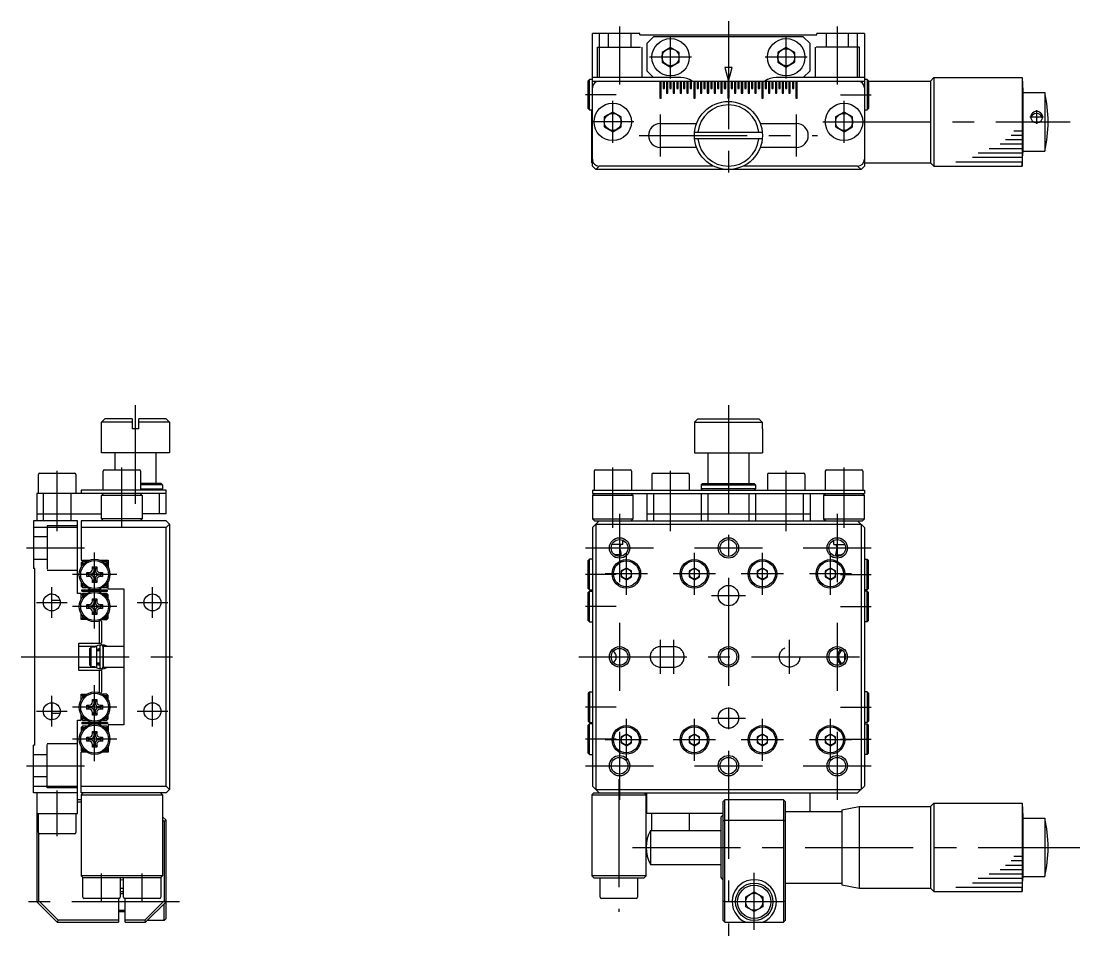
# Model space of a CAD drawing. Extents: x -2 to 345, y -8 to 197.
# Drawn here: x -1.8 to 153.8, y 62.8 to 197.2 of the extents above; entities that cross this region are included whole.
import ezdxf

# ---------------------------------------------------------------- set-up
doc = ezdxf.new("R2010")
doc.units = 0
doc.header["$LTSCALE"] = 0.5
doc.linetypes.add('CENTER', pattern=[50.8, 31.75, -6.35, 6.35, -6.35])
doc.linetypes.add('DASHED', pattern=[19.05, 12.7, -6.35])
for name, color, linetype in [('MSM_CENTER', 1, 'CENTER'), ('MSM_CONTINUOUS', 7, 'CONTINUOUS'), ('MSM_DASHED', 4, 'DASHED'), ('MSM_NARROW', 5, 'CONTINUOUS')]:
    doc.layers.add(name, color=color, linetype=linetype)

msp = doc.modelspace()

# ---------------------------------------------------------------- linework, layer by layer
at = {"layer": 'MSM_CENTER'}
for p, q in [((86.17, 196.42), (86.17, 187.92)), ((102.17, 197.22), (102.17, 173.42)), ((118.17, 196.42), (118.17, 187.92)), ((93.67, 188.82), (93.67, 195.02)), ((110.67, 188.82), (110.67, 195.02)), ((96.77, 191.92), (90.57, 191.92)), ((113.77, 191.92), (107.57, 191.92)), ((85.67, 186.42), (81.17, 186.42)), ((85.17, 179.32), (85.17, 185.52)), ((118.67, 186.42), (123.17, 186.42)), ((119.17, 179.32), (119.17, 185.52)), ((147.49, 182.13), (147.49, 184.13)), ((88.27, 182.42), (82.07, 182.42)), ((92.17, 177.32), (92.17, 183.52)), ((112.17, 177.32), (112.17, 183.52)), ((116.07, 182.42), (152.43, 182.42)), ((148.49, 183.13), (146.49, 183.13)), ((89.07, 180.42), (115.27, 180.42)), ((15, 126.29), (15, 140.79)), ((102.17, 140.79), (102.17, 62.79)), ((3.5, 122.26), (3.5, 131.14)), ((13, 122.76), (13, 131.64)), ((85.17, 122.76), (85.17, 131.64)), ((93.67, 122.26), (93.67, 131.14)), ((110.67, 122.26), (110.67, 131.14)), ((119.17, 122.76), (119.17, 131.64)), ((86.17, 124.79), (86.17, 114.79)), ((118.17, 124.79), (118.17, 114.79)), ((-1, 119.79), (7.5, 119.79)), ((9, 107.94), (9, 119.14)), ((81.17, 119.79), (91.17, 119.79)), ((87.17, 112.89), (87.17, 119.09)), ((97.17, 119.79), (107.17, 119.79)), ((97.17, 112.89), (97.17, 119.09)), ((107.17, 112.89), (107.17, 119.09)), ((113.17, 119.79), (123.17, 119.79)), ((117.17, 112.89), (117.17, 119.09)), ((12.25, 115.89), (5.75, 115.89)), ((85.67, 115.89), (81.17, 115.89)), ((90.27, 115.99), (84.07, 115.99)), ((100.27, 115.99), (94.07, 115.99)), ((110.27, 115.99), (104.07, 115.99)), ((120.27, 115.99), (114.07, 115.99)), ((118.67, 115.89), (123.17, 115.89)), ((2.7, 109.54), (2.7, 114.04)), ((17.5, 109.54), (17.5, 114.04)), ((99.67, 112.79), (104.67, 112.79)), ((0.45, 111.79), (4.95, 111.79)), ((12.25, 111.19), (5.75, 111.19)), ((15.25, 111.79), (19.75, 111.79)), ((85.67, 111.19), (81.17, 111.19)), ((118.67, 111.19), (123.17, 111.19)), ((86.17, 108.79), (86.17, 98.79)), ((118.17, 108.79), (118.17, 98.79)), ((92.17, 101.29), (92.17, 106.29)), ((94.17, 101.29), (94.17, 106.29)), ((111.17, 101.29), (111.17, 106.29)), ((-1.8, 103.79), (22, 103.79)), ((80.17, 103.79), (124.17, 103.79)), ((9, 88.44), (9, 99.64)), ((2.7, 93.54), (2.7, 98.04)), ((17.5, 93.54), (17.5, 98.04)), ((0.45, 95.79), (4.95, 95.79)), ((12.25, 96.39), (5.75, 96.39)), ((15.25, 95.79), (19.75, 95.79)), ((85.67, 96.39), (81.17, 96.39)), ((118.67, 96.39), (123.17, 96.39)), ((87.17, 88.49), (87.17, 94.69)), ((97.17, 88.49), (97.17, 94.69)), ((99.67, 94.79), (104.67, 94.79)), ((107.17, 88.49), (107.17, 94.69)), ((117.17, 88.49), (117.17, 94.69)), ((86.17, 92.79), (86.17, 82.79)), ((118.17, 92.79), (118.17, 82.79)), ((12.25, 91.69), (5.75, 91.69)), ((85.67, 91.69), (81.17, 91.69)), ((90.27, 91.59), (84.07, 91.59)), ((100.27, 91.59), (94.07, 91.59)), ((110.27, 91.59), (104.07, 91.59)), ((120.27, 91.59), (114.07, 91.59)), ((118.67, 91.69), (123.17, 91.69)), ((-1, 87.79), (7.5, 87.79)), ((81.17, 87.79), (91.17, 87.79)), ((97.17, 87.79), (107.17, 87.79)), ((113.17, 87.79), (123.17, 87.79)), ((86.07, 85.79), (86.07, 66.29)), ((3.5, 77.44), (3.5, 84.14)), ((88.07, 75.79), (153.83, 75.79)), ((10, 67.94), (10, 71.94)), ((16, 67.94), (16, 71.94)), ((105.97, 63.69), (105.97, 72.04)), ((21.5, 67.79), (-1.5, 67.79)), ((110.22, 67.79), (101.72, 67.79))]:
    msp.add_line(p, q, dxfattribs=at)
at = {"layer": 'MSM_CONTINUOUS'}
for p, q in [((82.17, 175.92), (82.17, 195.42)), ((89.17, 195.42), (82.17, 195.42)), ((83.17, 195.42), (83.17, 188.92)), ((89.17, 195.22), (89.17, 195.42)), ((89.17, 195.22), (115.17, 195.22)), ((91.17, 194.92), (90.17, 193.92)), ((113.17, 194.92), (91.17, 194.92)), ((114.17, 193.92), (113.17, 194.92)), ((115.17, 195.22), (115.17, 195.42)), ((122.17, 195.42), (115.17, 195.42)), ((121.17, 188.92), (121.17, 195.42)), ((122.17, 195.42), (122.17, 175.92)), ((90.17, 193.92), (90.17, 189.92)), ((93.67, 193.37), (92.42, 192.64)), ((94.92, 192.64), (93.67, 193.37)), ((110.67, 193.37), (109.42, 192.64)), ((111.92, 192.64), (110.67, 193.37)), ((114.17, 189.92), (114.17, 193.92)), ((92.42, 192.64), (92.42, 191.2)), ((94.92, 191.2), (94.92, 192.64)), ((109.42, 192.64), (109.42, 191.2)), ((111.92, 191.2), (111.92, 192.64)), ((90.17, 189.92), (91.17, 188.92)), ((92.42, 191.2), (93.67, 190.48)), ((93.67, 190.48), (94.92, 191.2)), ((102.7, 190.42), (101.63, 190.42)), ((101.63, 190.42), (102.17, 188.42)), ((102.17, 188.42), (102.7, 190.42)), ((109.42, 191.2), (110.67, 190.48)), ((110.67, 190.48), (111.92, 191.2)), ((113.17, 188.92), (114.17, 189.92)), ((81.77, 188.67), (81.57, 188.47)), ((81.57, 184.37), (81.57, 188.47)), ((82.17, 188.67), (81.77, 188.67)), ((81.77, 184.17), (81.77, 188.67)), ((95.17, 188.92), (82.17, 188.92)), ((82.17, 188.42), (122.17, 188.42)), ((92.07, 188.42), (92.07, 185.92)), ((92.27, 185.92), (92.27, 188.42)), ((92.57, 188.42), (92.57, 187.32)), ((92.77, 187.32), (92.77, 188.42)), ((93.07, 188.42), (93.07, 186.62)), ((93.27, 186.62), (93.27, 188.42)), ((93.57, 188.42), (93.57, 187.32)), ((93.77, 187.32), (93.77, 188.42)), ((94.07, 188.42), (94.07, 186.62)), ((94.27, 186.62), (94.27, 188.42)), ((94.57, 188.42), (94.57, 187.32)), ((94.77, 187.32), (94.77, 188.42)), ((95.07, 188.42), (95.07, 186.62)), ((95.27, 186.62), (95.27, 188.42)), ((95.57, 188.42), (95.57, 187.32)), ((95.77, 187.32), (95.77, 188.42)), ((96.07, 188.42), (96.07, 186.62)), ((96.27, 186.62), (96.27, 188.42)), ((96.57, 188.42), (96.57, 187.32)), ((96.77, 187.32), (96.77, 188.42)), ((97.07, 188.42), (97.07, 185.92)), ((97.27, 185.92), (97.27, 188.42)), ((97.57, 188.42), (97.57, 187.32)), ((97.77, 187.32), (97.77, 188.42)), ((98.07, 188.42), (98.07, 186.62)), ((98.27, 186.62), (98.27, 188.42)), ((98.57, 188.42), (98.57, 187.32)), ((98.77, 187.32), (98.77, 188.42)), ((99.07, 188.42), (99.07, 186.62)), ((99.27, 186.62), (99.27, 188.42)), ((99.57, 188.42), (99.57, 187.32)), ((99.77, 187.32), (99.77, 188.42)), ((100.07, 188.42), (100.07, 186.62)), ((100.27, 186.62), (100.27, 188.42)), ((100.57, 188.42), (100.57, 187.32)), ((100.77, 187.32), (100.77, 188.42)), ((101.07, 188.42), (101.07, 186.62)), ((101.27, 186.62), (101.27, 188.42)), ((101.57, 188.42), (101.57, 187.32)), ((101.77, 187.32), (101.77, 188.42)), ((102.07, 188.42), (102.07, 185.92)), ((102.27, 185.92), (102.27, 188.42)), ((102.57, 188.42), (102.57, 187.32)), ((102.77, 187.32), (102.77, 188.42)), ((103.07, 188.42), (103.07, 186.62)), ((103.27, 186.62), (103.27, 188.42)), ((103.57, 188.42), (103.57, 187.32)), ((103.77, 187.32), (103.77, 188.42)), ((104.07, 188.42), (104.07, 186.62)), ((104.27, 186.62), (104.27, 188.42)), ((104.57, 188.42), (104.57, 187.32)), ((104.77, 187.32), (104.77, 188.42)), ((105.07, 188.42), (105.07, 186.62)), ((105.27, 186.62), (105.27, 188.42)), ((105.57, 188.42), (105.57, 187.32)), ((105.77, 187.32), (105.77, 188.42)), ((106.07, 188.42), (106.07, 186.62)), ((106.27, 186.62), (106.27, 188.42)), ((106.57, 188.42), (106.57, 187.32)), ((106.77, 187.32), (106.77, 188.42)), ((107.07, 188.42), (107.07, 185.92)), ((107.27, 185.92), (107.27, 188.42)), ((107.57, 188.42), (107.57, 187.32)), ((107.77, 187.32), (107.77, 188.42)), ((108.07, 188.42), (108.07, 186.62)), ((108.27, 186.62), (108.27, 188.42)), ((108.57, 188.42), (108.57, 187.32)), ((108.77, 187.32), (108.77, 188.42)), ((109.07, 188.42), (109.07, 186.62)), ((122.17, 188.92), (109.17, 188.92)), ((109.27, 186.62), (109.27, 188.42)), ((109.57, 188.42), (109.57, 187.32)), ((109.77, 187.32), (109.77, 188.42)), ((110.07, 188.42), (110.07, 186.62)), ((110.27, 186.62), (110.27, 188.42)), ((110.57, 188.42), (110.57, 187.32)), ((110.77, 187.32), (110.77, 188.42)), ((111.07, 188.42), (111.07, 186.62)), ((111.27, 186.62), (111.27, 188.42)), ((111.57, 188.42), (111.57, 187.32)), ((111.77, 187.32), (111.77, 188.42)), ((112.07, 188.42), (112.07, 185.92)), ((112.27, 185.92), (112.27, 188.42)), ((122.57, 188.67), (122.17, 188.67)), ((122.77, 188.47), (122.57, 188.67)), ((122.57, 188.67), (122.57, 184.17)), ((122.77, 188.47), (122.77, 184.37)), ((122.77, 188.42), (131.87, 188.42)), ((131.87, 188.42), (132.37, 188.92)), ((131.87, 188.42), (131.87, 176.42)), ((132.37, 188.92), (132.37, 175.92)), ((132.37, 188.92), (145.37, 188.92)), ((145.37, 188.92), (145.37, 175.92)), ((145.37, 188.92), (145.47, 186.92)), ((92.57, 187.32), (92.77, 187.32)), ((93.57, 187.32), (93.77, 187.32)), ((94.57, 187.32), (94.77, 187.32)), ((95.57, 187.32), (95.77, 187.32)), ((96.57, 187.32), (96.77, 187.32)), ((97.57, 187.32), (97.77, 187.32)), ((98.57, 187.32), (98.77, 187.32)), ((99.57, 187.32), (99.77, 187.32)), ((100.57, 187.32), (100.77, 187.32)), ((101.57, 187.32), (101.77, 187.32)), ((102.57, 187.32), (102.77, 187.32)), ((103.57, 187.32), (103.77, 187.32)), ((104.57, 187.32), (104.77, 187.32)), ((105.57, 187.32), (105.77, 187.32)), ((106.57, 187.32), (106.77, 187.32)), ((107.57, 187.32), (107.77, 187.32)), ((108.57, 187.32), (108.77, 187.32)), ((109.57, 187.32), (109.77, 187.32)), ((110.57, 187.32), (110.77, 187.32)), ((111.57, 187.32), (111.77, 187.32)), ((145.47, 186.92), (145.47, 177.92)), ((92.07, 185.92), (92.27, 185.92)), ((93.07, 186.62), (93.27, 186.62)), ((94.07, 186.62), (94.27, 186.62)), ((95.07, 186.62), (95.27, 186.62)), ((96.07, 186.62), (96.27, 186.62)), ((97.07, 185.92), (97.27, 185.92)), ((98.07, 186.62), (98.27, 186.62)), ((99.07, 186.62), (99.27, 186.62)), ((100.07, 186.62), (100.27, 186.62)), ((101.07, 186.62), (101.27, 186.62)), ((102.07, 185.92), (102.27, 185.92)), ((103.07, 186.62), (103.27, 186.62)), ((104.07, 186.62), (104.27, 186.62)), ((105.07, 186.62), (105.27, 186.62)), ((106.07, 186.62), (106.27, 186.62)), ((107.07, 185.92), (107.27, 185.92)), ((108.07, 186.62), (108.27, 186.62)), ((109.07, 186.62), (109.27, 186.62)), ((110.07, 186.62), (110.27, 186.62)), ((111.07, 186.62), (111.27, 186.62)), ((112.07, 185.92), (112.27, 185.92)), ((145.47, 186.72), (148.67, 186.72)), ((148.67, 186.72), (148.67, 178.12)), ((81.57, 184.37), (81.77, 184.17)), ((81.77, 184.17), (82.17, 184.17)), ((82.07, 176.42), (82.07, 184.17)), ((85.17, 183.87), (83.92, 183.14)), ((86.42, 183.14), (85.17, 183.87)), ((119.17, 183.87), (117.92, 183.14)), ((120.42, 183.14), (119.17, 183.87)), ((122.17, 184.17), (122.57, 184.17)), ((122.57, 184.17), (122.77, 184.37)), ((83.92, 183.14), (83.92, 181.7)), ((86.42, 181.7), (86.42, 183.14)), ((92.17, 182.17), (97.48, 182.17)), ((106.85, 182.17), (112.17, 182.17)), ((117.92, 183.14), (117.92, 181.7)), ((120.42, 181.7), (120.42, 183.14)), ((83.92, 181.7), (85.17, 180.98)), ((85.17, 180.98), (86.42, 181.7)), ((97.19, 180.92), (107.14, 180.92)), ((117.92, 181.7), (119.17, 180.98)), ((119.17, 180.98), (120.42, 181.7)), ((107.14, 179.92), (97.19, 179.92)), ((97.48, 178.67), (92.17, 178.67)), ((112.17, 178.67), (106.85, 178.67)), ((145.37, 175.92), (145.47, 177.92)), ((145.47, 178.12), (148.67, 178.12)), ((82.07, 176.42), (82.17, 176.52)), ((82.17, 176.42), (82.07, 176.42)), ((82.67, 175.42), (82.17, 175.92)), ((83.17, 175.92), (82.67, 175.42)), ((99.99, 175.92), (83.17, 175.92)), ((121.17, 175.92), (104.35, 175.92)), ((121.67, 175.42), (121.17, 175.92)), ((122.17, 175.92), (121.67, 175.42)), ((122.17, 176.42), (131.87, 176.42)), ((131.87, 176.42), (132.37, 175.92)), ((132.37, 175.92), (145.37, 175.92)), ((121.67, 175.42), (82.67, 175.42)), ((10, 138.29), (10.5, 138.79)), ((14.5, 138.79), (10.5, 138.79)), ((14.5, 138.79), (14.5, 137.29)), ((19.5, 138.79), (15.5, 138.79)), ((15.5, 137.29), (15.5, 138.79)), ((19.5, 138.79), (20, 138.29)), ((97.69, 138.79), (97.19, 138.29)), ((97.69, 138.79), (106.64, 138.79)), ((106.64, 138.79), (107.14, 138.29)), ((10, 133.79), (10, 138.29)), ((14.5, 138.29), (10, 138.29)), ((15.5, 137.29), (14.5, 137.29)), ((20, 138.29), (15.5, 138.29)), ((20, 138.29), (20, 133.79)), ((97.17, 137.29), (97.17, 133.79)), ((97.17, 137.29), (97.19, 137.29)), ((97.19, 138.29), (107.14, 138.29)), ((97.19, 138.29), (97.19, 137.29)), ((107.14, 138.29), (107.14, 137.29)), ((107.14, 137.29), (107.17, 137.29)), ((107.17, 137.29), (107.17, 133.79)), ((20, 133.79), (10, 133.79)), ((12, 131.29), (12, 133.79)), ((18, 133.79), (18, 129.29)), ((97.17, 133.79), (107.17, 133.79)), ((99.17, 133.79), (99.17, 129.29)), ((105.17, 133.79), (105.17, 129.29)), ((0.95, 130.79), (6.05, 130.79)), ((10.25, 128.29), (10.25, 131.09)), ((10.45, 131.29), (15.55, 131.29)), ((15.75, 131.09), (15.75, 128.29)), ((82.42, 131.09), (82.42, 128.29)), ((82.62, 131.29), (87.72, 131.29)), ((87.92, 131.09), (87.92, 128.29)), ((91.12, 130.79), (96.22, 130.79)), ((108.12, 130.79), (113.22, 130.79)), ((116.42, 131.09), (116.42, 128.29)), ((116.62, 131.29), (121.72, 131.29)), ((121.92, 131.09), (121.92, 128.29)), ((0.75, 127.79), (0.75, 130.59)), ((6.25, 130.59), (6.25, 127.79)), ((18.8, 129.29), (15.75, 129.29)), ((19, 129.09), (18.8, 129.29)), ((90.92, 130.59), (90.92, 128.29)), ((96.42, 130.59), (96.42, 128.29)), ((98.17, 129.09), (98.37, 129.29)), ((98.37, 129.29), (105.97, 129.29)), ((105.97, 129.29), (106.17, 129.09)), ((107.92, 130.59), (107.92, 128.29)), ((113.42, 130.59), (113.42, 128.29)), ((0.5, 127.79), (0.5, 123.79)), ((19.5, 127.79), (0.5, 127.79)), ((1.5, 123.79), (1.5, 127.79)), ((5.5, 127.79), (5.5, 123.79)), ((19.5, 128.29), (7, 128.29)), ((7, 128.29), (7, 127.79)), ((10, 127.49), (10.3, 127.79)), ((16, 127.49), (15.7, 127.79)), ((19, 129.09), (15.75, 129.09)), ((15.75, 128.49), (19, 128.49)), ((18.5, 127.79), (18.5, 124.79)), ((18.8, 128.29), (19, 128.49)), ((19, 129.09), (19, 128.49)), ((19.5, 124.79), (19.5, 128.29)), ((82.17, 128.29), (82.17, 127.79)), ((82.17, 128.29), (122.17, 128.29)), ((82.17, 127.79), (122.17, 127.79)), ((82.47, 127.79), (82.17, 127.49)), ((88.17, 127.49), (87.87, 127.79)), ((90.17, 127.79), (90.17, 123.79)), ((91.17, 127.79), (91.17, 123.79)), ((98.17, 129.09), (98.17, 128.49)), ((98.17, 129.09), (106.17, 129.09)), ((98.37, 128.29), (98.17, 128.49)), ((106.17, 128.49), (98.17, 128.49)), ((98.17, 127.79), (98.17, 123.79)), ((99.17, 127.79), (99.17, 123.79)), ((105.17, 127.79), (105.17, 123.79)), ((105.97, 128.29), (106.17, 128.49)), ((106.17, 129.09), (106.17, 128.49)), ((106.17, 127.79), (106.17, 123.79)), ((113.17, 127.79), (113.17, 123.79)), ((114.17, 127.79), (114.17, 123.79)), ((116.47, 127.79), (116.17, 127.49)), ((122.17, 127.49), (121.87, 127.79)), ((122.17, 128.29), (122.17, 127.79)), ((10, 124.09), (10, 127.49)), ((16, 127.49), (10, 127.49)), ((16, 127.49), (16, 124.09)), ((82.17, 127.49), (82.17, 124.09)), ((88.17, 127.49), (82.17, 127.49)), ((88.17, 124.09), (88.17, 127.49)), ((116.17, 127.49), (116.17, 124.09)), ((122.17, 127.49), (116.17, 127.49)), ((122.17, 124.09), (122.17, 127.49)), ((0.5, 124.79), (10, 124.79)), ((19.5, 124.79), (16, 124.79)), ((90.17, 124.79), (114.17, 124.79)), ((0, 123.79), (0, 116.79)), ((6.5, 123.79), (0, 123.79)), ((6.5, 113.09), (6.5, 123.79)), ((7, 123.79), (7, 117.99)), ((19.5, 123.79), (7, 123.79)), ((10, 124.09), (10.3, 123.79)), ((16, 124.09), (10, 124.09)), ((15.7, 123.79), (16, 124.09)), ((19.5, 123.79), (20, 123.29)), ((20, 123.29), (19.5, 122.79)), ((20, 123.29), (20, 84.29)), ((82.17, 124.09), (88.17, 124.09)), ((82.17, 124.09), (82.47, 123.79)), ((83.17, 123.79), (82.17, 122.79)), ((82.47, 123.79), (121.87, 123.79)), ((82.67, 123.29), (121.67, 123.29)), ((82.67, 123.29), (82.67, 84.29)), ((87.87, 123.79), (88.17, 124.09)), ((116.17, 124.09), (122.17, 124.09)), ((116.17, 124.09), (116.47, 123.79)), ((122.17, 122.79), (121.17, 123.79)), ((121.67, 123.29), (121.67, 84.29)), ((122.17, 124.09), (121.87, 123.79)), ((6.5, 122.79), (0, 122.79)), ((19.5, 122.79), (7, 122.79)), ((19.5, 84.79), (19.5, 122.79)), ((82.17, 122.79), (82.17, 84.79)), ((122.17, 122.79), (122.17, 84.79)), ((86.67, 120.29), (85.04, 120.29)), ((86.67, 120.29), (86.67, 120.91)), ((117.67, 120.29), (117.67, 120.91)), ((117.67, 120.29), (119.29, 120.29)), ((86.41, 118.79), (85.45, 118.79)), ((86.41, 118.79), (86.05, 118.56)), ((117.92, 118.79), (118.88, 118.79)), ((117.92, 118.79), (118.29, 118.56)), ((0.2, 116.79), (0, 116.79)), ((0.2, 90.79), (0.2, 116.79)), ((7, 117.99), (8.19, 117.99)), ((7.2, 117.79), (7, 117.59)), ((7, 117.59), (7, 116.92)), ((7, 117.59), (7.53, 117.59)), ((7.79, 117.79), (7.2, 117.79)), ((7.2, 117.24), (7.2, 117.79)), ((8.13, 117.96), (8.1, 117.99)), ((8.7, 117.04), (9.3, 117.04)), ((8.7, 116.69), (8.7, 117.04)), ((8.7, 117.04), (8.91, 116.68)), ((9.3, 117.04), (9.09, 116.68)), ((9.3, 117.04), (9.3, 116.69)), ((9.81, 117.99), (11, 117.99)), ((9.9, 117.99), (9.87, 117.96)), ((10.8, 117.79), (10.21, 117.79)), ((10.47, 117.59), (11, 117.59)), ((11, 117.59), (10.8, 117.79)), ((10.8, 117.79), (10.8, 117.24)), ((11, 117.99), (11, 116.92)), ((81.77, 118.14), (81.57, 117.94)), ((81.57, 113.84), (81.57, 117.94)), ((82.17, 118.14), (81.77, 118.14)), ((81.77, 113.64), (81.77, 118.14)), ((87.17, 116.85), (86.42, 116.42)), ((87.92, 116.42), (87.17, 116.85)), ((97.17, 116.85), (96.42, 116.42)), ((97.92, 116.42), (97.17, 116.85)), ((107.17, 116.85), (106.42, 116.42)), ((107.92, 116.42), (107.17, 116.85)), ((117.17, 116.85), (116.42, 116.42)), ((117.92, 116.42), (117.17, 116.85)), ((122.17, 118.14), (122.57, 118.14)), ((122.57, 118.14), (122.77, 117.94)), ((122.57, 113.64), (122.57, 118.14)), ((122.77, 113.84), (122.77, 117.94)), ((7.85, 116.19), (8.2, 116.19)), ((7.85, 115.59), (7.85, 116.19)), ((7.85, 116.19), (8.2, 115.97)), ((7.85, 115.59), (8.2, 115.8)), ((8.2, 115.59), (7.85, 115.59)), ((8.2, 115.97), (8.41, 115.97)), ((8.2, 115.97), (8.2, 115.8)), ((8.41, 115.8), (8.2, 115.8)), ((8.91, 116.47), (8.91, 116.68)), ((9.09, 116.68), (8.91, 116.68)), ((8.91, 115.09), (8.91, 115.3)), ((9.09, 116.68), (9.09, 116.47)), ((9.09, 115.3), (9.09, 115.09)), ((9.59, 115.97), (9.8, 115.97)), ((9.8, 115.8), (9.59, 115.8)), ((9.8, 116.19), (10.15, 116.19)), ((9.8, 115.97), (10.15, 116.19)), ((9.8, 115.97), (9.8, 115.8)), ((9.8, 115.8), (10.15, 115.59)), ((10.15, 115.59), (9.8, 115.59)), ((10.15, 116.19), (10.15, 115.59)), ((86.42, 116.42), (86.42, 115.55)), ((86.42, 115.55), (87.17, 115.12)), ((87.17, 115.12), (87.92, 115.55)), ((87.92, 115.55), (87.92, 116.42)), ((96.42, 116.42), (96.42, 115.55)), ((96.42, 115.55), (97.17, 115.12)), ((97.17, 115.12), (97.92, 115.55)), ((97.92, 115.55), (97.92, 116.42)), ((106.42, 116.42), (106.42, 115.55)), ((106.42, 115.55), (107.17, 115.12)), ((107.17, 115.12), (107.92, 115.55)), ((107.92, 115.55), (107.92, 116.42)), ((116.42, 116.42), (116.42, 115.55)), ((116.42, 115.55), (117.17, 115.12)), ((117.17, 115.12), (117.92, 115.55)), ((117.92, 115.55), (117.92, 116.42)), ((7, 114.86), (7, 114.19)), ((7, 114.19), (7.2, 113.99)), ((7.53, 114.19), (7, 114.19)), ((7.12, 113.64), (10.87, 113.64)), ((7.12, 113.44), (7.12, 113.64)), ((7.2, 113.99), (7.2, 114.54)), ((7.2, 113.99), (7.79, 113.99)), ((8.05, 113.64), (8.19, 113.79)), ((8.05, 113.64), (8.05, 113.64)), ((8.05, 113.64), (8.05, 113.64)), ((8.7, 114.74), (8.7, 115.09)), ((8.7, 114.74), (8.91, 115.09)), ((9.3, 114.74), (8.7, 114.74)), ((9.09, 115.09), (8.91, 115.09)), ((9.3, 114.74), (9.09, 115.09)), ((9.3, 115.09), (9.3, 114.74)), ((9.65, 113.73), (9.75, 113.64)), ((9.76, 113.77), (9.89, 113.64)), ((9.81, 113.79), (9.95, 113.64)), ((9.95, 113.64), (9.95, 113.64)), ((9.95, 113.64), (9.95, 113.64)), ((10.21, 113.99), (10.8, 113.99)), ((11, 114.19), (10.47, 114.19)), ((10.8, 114.54), (10.8, 113.99)), ((10.8, 113.99), (11, 114.19)), ((10.87, 113.44), (10.87, 113.64)), ((11, 113.79), (11, 114.86)), ((11, 113.79), (13.3, 113.79)), ((13.3, 113.79), (13.3, 93.79)), ((81.57, 113.84), (81.77, 113.64)), ((81.77, 113.64), (82.17, 113.64)), ((122.57, 113.64), (122.17, 113.64)), ((122.77, 113.84), (122.57, 113.64)), ((2.7, 112.99), (2.35, 112.99)), ((2.7, 110.54), (2.7, 112.99)), ((3.91, 112.09), (2.7, 112.09)), ((7, 113.09), (6.5, 113.09)), ((7, 112.22), (7, 113.09)), ((7.2, 113.09), (7, 112.89)), ((7.53, 112.89), (7, 112.89)), ((7.12, 113.44), (10.87, 113.44)), ((7.79, 113.09), (7.2, 113.09)), ((7.2, 113.09), (7.2, 112.54)), ((8.05, 113.43), (8.05, 113.44)), ((8.05, 113.43), (8.05, 113.44)), ((8.19, 113.29), (8.05, 113.43)), ((8.24, 113.31), (8.11, 113.44)), ((8.35, 113.34), (8.25, 113.44)), ((8.7, 112.34), (9.3, 112.34)), ((8.7, 111.99), (8.7, 112.34)), ((8.7, 112.34), (8.91, 111.98)), ((9.3, 112.34), (9.09, 111.98)), ((9.3, 112.34), (9.3, 111.99)), ((9.95, 113.43), (9.81, 113.29)), ((9.95, 113.44), (9.95, 113.43)), ((9.95, 113.44), (9.95, 113.43)), ((10.8, 113.09), (10.21, 113.09)), ((11, 112.89), (10.47, 112.89)), ((10.8, 113.09), (11, 112.89)), ((10.8, 112.54), (10.8, 113.09)), ((11, 112.22), (11, 112.89)), ((81.77, 113.44), (81.57, 113.24)), ((81.57, 109.14), (81.57, 113.24)), ((81.77, 113.44), (82.17, 113.44)), ((81.77, 108.94), (81.77, 113.44)), ((122.57, 113.44), (122.17, 113.44)), ((122.57, 113.44), (122.77, 113.24)), ((122.57, 108.94), (122.57, 113.44)), ((122.77, 109.14), (122.77, 113.24)), ((7.85, 111.49), (8.2, 111.49)), ((7.85, 110.89), (7.85, 111.49)), ((7.85, 111.49), (8.2, 111.27)), ((7.85, 110.89), (8.2, 111.1)), ((8.2, 110.89), (7.85, 110.89)), ((8.2, 111.27), (8.41, 111.27)), ((8.2, 111.27), (8.2, 111.1)), ((8.41, 111.1), (8.2, 111.1)), ((8.91, 111.77), (8.91, 111.98)), ((9.09, 111.98), (8.91, 111.98)), ((8.91, 110.39), (8.91, 110.6)), ((9.09, 111.98), (9.09, 111.77)), ((9.09, 110.6), (9.09, 110.39)), ((9.59, 111.27), (9.8, 111.27)), ((9.8, 111.1), (9.59, 111.1)), ((9.8, 111.49), (10.15, 111.49)), ((9.8, 111.27), (10.15, 111.49)), ((9.8, 111.27), (9.8, 111.1)), ((9.8, 111.1), (10.15, 110.89)), ((10.15, 110.89), (9.8, 110.89)), ((10.15, 111.49), (10.15, 110.89)), ((7, 109.29), (7, 110.16)), ((7.2, 109.29), (7, 109.49)), ((7, 109.49), (7.53, 109.49)), ((7.79, 109.29), (7, 109.29)), ((7.2, 109.84), (7.2, 109.29)), ((8.7, 110.04), (8.7, 110.39)), ((8.7, 110.04), (8.91, 110.39)), ((9.3, 110.04), (8.7, 110.04)), ((9.09, 110.39), (8.91, 110.39)), ((9.3, 110.04), (9.09, 110.39)), ((9.3, 110.39), (9.3, 110.04)), ((9.7, 105.79), (9.7, 109.05)), ((9.87, 109.11), (10, 108.99)), ((10, 108.99), (10, 105.79)), ((10.21, 109.29), (10.8, 109.29)), ((10.47, 109.49), (11, 109.49)), ((10.8, 109.29), (10.8, 109.84)), ((11, 109.49), (10.8, 109.29)), ((11, 109.49), (11, 110.16)), ((81.57, 109.14), (81.77, 108.94)), ((122.77, 109.14), (122.57, 108.94)), ((81.77, 108.94), (82.17, 108.94)), ((122.57, 108.94), (122.17, 108.94)), ((6.7, 101.79), (6.7, 105.79)), ((6.7, 105.79), (10, 105.79)), ((9.1, 105.29), (6.7, 105.29)), ((8.5, 105.23), (8.3, 105.02)), ((8.3, 102.55), (8.3, 105.02)), ((9.1, 105.23), (8.5, 105.23)), ((8.5, 102.34), (8.5, 105.23)), ((9.3, 105.29), (9.1, 105.29)), ((9.1, 105.23), (9.1, 105.29)), ((9.3, 102.29), (9.3, 105.29)), ((9.75, 104.69), (9.3, 104.69)), ((9.7, 105), (9.7, 104.69)), ((9.75, 105.29), (9.75, 102.29)), ((10.25, 102.29), (10.25, 105.29)), ((10.3, 104.69), (10.25, 104.69)), ((13.3, 105.29), (10.3, 105.29)), ((10.3, 102.29), (10.3, 105.29)), ((119.27, 103.24), (119.27, 104.34)), ((9.3, 102.89), (9.75, 102.89)), ((9.7, 102.89), (9.7, 102.57)), ((10.25, 102.89), (10.3, 102.89)), ((6.7, 102.29), (9.1, 102.29)), ((10, 101.79), (6.7, 101.79)), ((8.3, 102.55), (8.5, 102.34)), ((9.1, 102.34), (8.5, 102.34)), ((9.1, 102.29), (9.1, 102.34)), ((9.1, 102.29), (9.3, 102.29)), ((9.7, 98.53), (9.7, 101.79)), ((10, 101.79), (10, 98.59)), ((10.3, 102.29), (13.3, 102.29)), ((7, 97.42), (7, 98.29)), ((7, 98.29), (7.79, 98.29)), ((7.2, 98.29), (7, 98.09)), ((7.53, 98.09), (7, 98.09)), ((7.2, 98.29), (7.2, 97.74)), ((9.87, 98.46), (10, 98.59)), ((10.8, 98.29), (10.21, 98.29)), ((10.47, 98.09), (11, 98.09)), ((10.8, 98.29), (10.8, 97.74)), ((10.8, 98.29), (11, 98.09)), ((11, 97.42), (11, 98.09)), ((81.57, 98.44), (81.77, 98.64)), ((81.57, 98.44), (81.57, 94.34)), ((81.77, 98.64), (82.17, 98.64)), ((81.77, 98.64), (81.77, 94.14)), ((122.57, 98.64), (122.17, 98.64)), ((122.57, 98.64), (122.57, 94.14)), ((122.77, 98.44), (122.57, 98.64)), ((122.77, 98.44), (122.77, 94.34)), ((2.7, 97.04), (2.7, 94.59)), ((7.85, 96.09), (7.85, 96.69)), ((7.85, 96.69), (8.2, 96.69)), ((7.85, 96.69), (8.2, 96.47)), ((8.7, 97.54), (9.3, 97.54)), ((8.7, 97.19), (8.7, 97.54)), ((8.7, 97.54), (8.91, 97.18)), ((8.91, 96.97), (8.91, 97.18)), ((9.09, 97.18), (8.91, 97.18)), ((9.3, 97.54), (9.09, 97.18)), ((9.09, 97.18), (9.09, 96.97)), ((9.3, 97.54), (9.3, 97.19)), ((9.8, 96.69), (10.15, 96.69)), ((9.8, 96.47), (10.15, 96.69)), ((10.15, 96.69), (10.15, 96.09)), ((2.7, 95.49), (3.91, 95.49)), ((7, 94.49), (7, 95.36)), ((7.2, 94.49), (7.2, 95.04)), ((7.85, 96.09), (8.2, 96.3)), ((8.2, 96.09), (7.85, 96.09)), ((8.2, 96.47), (8.41, 96.47)), ((8.2, 96.47), (8.2, 96.3)), ((8.41, 96.3), (8.2, 96.3)), ((8.7, 95.24), (8.7, 95.59)), ((8.7, 95.24), (8.91, 95.59)), ((9.3, 95.24), (8.7, 95.24)), ((8.91, 95.59), (8.91, 95.8)), ((9.09, 95.59), (8.91, 95.59)), ((9.09, 95.8), (9.09, 95.59)), ((9.3, 95.24), (9.09, 95.59)), ((9.3, 95.59), (9.3, 95.24)), ((9.59, 96.47), (9.8, 96.47)), ((9.8, 96.3), (9.59, 96.3)), ((9.8, 96.47), (9.8, 96.3)), ((9.8, 96.3), (10.15, 96.09)), ((10.15, 96.09), (9.8, 96.09)), ((10.8, 95.04), (10.8, 94.49)), ((11, 94.69), (11, 95.36)), ((2.35, 94.59), (2.7, 94.59)), ((6.5, 94.49), (7, 94.49)), ((6.5, 80.79), (6.5, 94.49)), ((7.53, 94.69), (7, 94.69)), ((7.2, 94.49), (7, 94.69)), ((7, 93.39), (7.2, 93.59)), ((7, 93.39), (7, 92.72)), ((7, 93.39), (7.53, 93.39)), ((7.12, 94.14), (7.12, 93.94)), ((8.95, 94.14), (7.12, 94.14)), ((10.87, 93.94), (7.12, 93.94)), ((7.2, 94.49), (7.79, 94.49)), ((7.2, 93.04), (7.2, 93.59)), ((7.79, 93.59), (7.2, 93.59)), ((8.05, 94.14), (8.19, 94.29)), ((8.05, 94.14), (8.05, 94.14)), ((8.05, 94.14), (8.05, 94.14)), ((8.05, 93.93), (8.05, 93.94)), ((8.05, 93.93), (8.05, 93.94)), ((8.19, 93.79), (8.05, 93.93)), ((8.11, 94.14), (8.24, 94.27)), ((8.25, 94.14), (8.35, 94.23)), ((10.87, 94.14), (9.05, 94.14)), ((9.65, 93.84), (9.75, 93.94)), ((9.76, 93.81), (9.89, 93.94)), ((9.81, 94.29), (9.95, 94.14)), ((9.95, 93.93), (9.81, 93.79)), ((9.95, 94.14), (9.95, 94.14)), ((9.95, 94.14), (9.95, 94.14)), ((9.95, 93.94), (9.95, 93.93)), ((9.95, 93.94), (9.95, 93.93)), ((10.21, 94.49), (10.8, 94.49)), ((10.8, 93.59), (10.21, 93.59)), ((11, 94.69), (10.47, 94.69)), ((10.47, 93.39), (11, 93.39)), ((11, 94.69), (10.8, 94.49)), ((10.8, 93.59), (10.8, 93.04)), ((10.8, 93.59), (11, 93.39)), ((10.87, 94.14), (10.87, 93.94)), ((13.3, 93.79), (11, 93.79)), ((11, 93.79), (11, 92.72)), ((81.77, 94.14), (81.57, 94.34)), ((81.77, 93.94), (81.57, 93.74)), ((81.57, 89.64), (81.57, 93.74)), ((81.77, 94.14), (82.17, 94.14)), ((82.17, 93.94), (81.77, 93.94)), ((81.77, 89.44), (81.77, 93.94)), ((122.57, 94.14), (122.17, 94.14)), ((122.17, 93.94), (122.57, 93.94)), ((122.57, 94.14), (122.77, 94.34)), ((122.57, 93.94), (122.77, 93.74)), ((122.57, 89.44), (122.57, 93.94)), ((122.77, 89.64), (122.77, 93.74)), ((7.85, 91.99), (8.2, 91.99)), ((7.85, 91.39), (7.85, 91.99)), ((7.85, 91.99), (8.2, 91.77)), ((8.7, 92.84), (9.3, 92.84)), ((8.7, 92.49), (8.7, 92.84)), ((8.7, 92.84), (8.91, 92.48)), ((8.91, 92.27), (8.91, 92.48)), ((9.09, 92.48), (8.91, 92.48)), ((9.3, 92.84), (9.09, 92.48)), ((9.09, 92.48), (9.09, 92.27)), ((9.3, 92.84), (9.3, 92.49)), ((9.8, 91.99), (10.15, 91.99)), ((9.8, 91.77), (10.15, 91.99)), ((10.15, 91.99), (10.15, 91.39)), ((87.17, 92.45), (86.42, 92.02)), ((86.42, 92.02), (86.42, 91.15)), ((87.92, 92.02), (87.17, 92.45)), ((87.92, 91.15), (87.92, 92.02)), ((97.17, 92.45), (96.42, 92.02)), ((96.42, 92.02), (96.42, 91.15)), ((97.92, 92.02), (97.17, 92.45)), ((97.92, 91.15), (97.92, 92.02)), ((107.17, 92.45), (106.42, 92.02)), ((106.42, 92.02), (106.42, 91.15)), ((107.92, 92.02), (107.17, 92.45)), ((107.92, 91.15), (107.92, 92.02)), ((117.17, 92.45), (116.42, 92.02)), ((116.42, 92.02), (116.42, 91.15)), ((117.92, 92.02), (117.17, 92.45)), ((117.92, 91.15), (117.92, 92.02)), ((0, 83.79), (0, 90.79)), ((0.2, 90.79), (0, 90.79)), ((7, 90.66), (7, 89.99)), ((7.2, 89.79), (7.2, 90.34)), ((7.85, 91.39), (8.2, 91.6)), ((8.2, 91.39), (7.85, 91.39)), ((8.2, 91.77), (8.41, 91.77)), ((8.2, 91.77), (8.2, 91.6)), ((8.41, 91.6), (8.2, 91.6)), ((8.7, 90.54), (8.7, 90.89)), ((8.7, 90.54), (8.91, 90.89)), ((9.3, 90.54), (8.7, 90.54)), ((8.91, 90.89), (8.91, 91.1)), ((9.09, 90.89), (8.91, 90.89)), ((9.09, 91.1), (9.09, 90.89)), ((9.3, 90.54), (9.09, 90.89)), ((9.3, 90.89), (9.3, 90.54)), ((9.59, 91.77), (9.8, 91.77)), ((9.8, 91.6), (9.59, 91.6)), ((9.8, 91.77), (9.8, 91.6)), ((9.8, 91.6), (10.15, 91.39)), ((10.15, 91.39), (9.8, 91.39)), ((10.8, 90.34), (10.8, 89.79)), ((11, 90.66), (11, 89.79)), ((86.42, 91.15), (87.17, 90.72)), ((87.17, 90.72), (87.92, 91.15)), ((96.42, 91.15), (97.17, 90.72)), ((97.17, 90.72), (97.92, 91.15)), ((106.42, 91.15), (107.17, 90.72)), ((107.17, 90.72), (107.92, 91.15)), ((116.42, 91.15), (117.17, 90.72)), ((117.17, 90.72), (117.92, 91.15)), ((7.53, 89.99), (7, 89.99)), ((7, 89.99), (7.2, 89.79)), ((7.79, 89.79), (7, 89.79)), ((7, 83.79), (7, 89.79)), ((11, 89.79), (10.21, 89.79)), ((11, 89.99), (10.47, 89.99)), ((11, 89.99), (10.8, 89.79)), ((81.57, 89.64), (81.77, 89.44)), ((81.77, 89.44), (82.17, 89.44)), ((122.57, 89.44), (122.17, 89.44)), ((122.77, 89.64), (122.57, 89.44)), ((0, 84.79), (6.5, 84.79)), ((7, 84.79), (19.5, 84.79)), ((20, 84.29), (19.5, 84.79)), ((20, 84.29), (19.5, 83.79)), ((83.17, 83.79), (82.17, 84.79)), ((82.67, 84.29), (121.67, 84.29)), ((121.17, 83.79), (122.17, 84.79)), ((6.5, 83.79), (0, 83.79)), ((0.5, 83.79), (0.5, 67.79)), ((7, 82.79), (6.5, 82.79)), ((6.5, 82.49), (7, 82.49)), ((19.5, 83.79), (7, 83.79)), ((7.3, 83.79), (7, 83.49)), ((7, 83.49), (19, 83.49)), ((7, 83.49), (7, 71.59)), ((19, 83.49), (18.7, 83.79)), ((19, 83.49), (19, 71.59)), ((82.07, 83.49), (82.37, 83.79)), ((82.07, 83.49), (90.07, 83.49)), ((82.07, 83.49), (82.07, 71.59)), ((82.37, 83.79), (121.17, 83.79)), ((90.07, 83.49), (89.77, 83.79)), ((90.07, 71.59), (90.07, 83.49)), ((90.17, 80.79), (90.17, 83.79)), ((101.37, 82.49), (101.67, 82.79)), ((101.37, 82.49), (101.37, 65.09)), ((101.67, 64.79), (101.67, 82.79)), ((110.27, 82.79), (101.67, 82.79)), ((110.27, 82.79), (110.27, 64.79)), ((110.27, 82.79), (110.57, 82.49)), ((110.57, 65.09), (110.57, 82.49)), ((114.17, 81.04), (114.17, 83.79)), ((110.57, 81.04), (118.87, 81.04)), ((118.87, 81.29), (121.37, 81.79)), ((118.87, 81.29), (118.87, 70.29)), ((121.37, 81.79), (121.37, 69.79)), ((121.37, 81.79), (131.87, 81.79)), ((131.87, 81.79), (132.37, 82.29)), ((131.87, 81.79), (131.87, 69.79)), ((132.37, 82.29), (145.37, 82.29)), ((132.37, 82.29), (132.37, 69.29)), ((145.37, 82.29), (145.37, 69.29)), ((145.37, 82.29), (145.47, 80.29)), ((0.5, 80.79), (6.5, 80.79)), ((0.75, 77.99), (0.75, 80.79)), ((6.25, 80.79), (6.25, 77.99)), ((19.5, 79.79), (19, 80.29)), ((19, 79.86), (19.2, 79.66)), ((19.2, 79.66), (19.5, 79.79)), ((19.2, 79.66), (19.2, 67.91)), ((19.5, 65.34), (19.5, 79.79)), ((101.37, 80.79), (90.17, 80.79)), ((90.92, 78.29), (90.92, 80.79)), ((96.42, 80.79), (96.42, 78.29)), ((101.37, 80.54), (101.07, 80.24)), ((101.07, 80.24), (101.07, 71.34)), ((101.37, 79.66), (101.67, 79.79)), ((101.67, 79.79), (110.27, 79.79)), ((110.27, 79.79), (110.57, 79.66)), ((145.47, 80.29), (145.47, 71.29)), ((145.47, 80.09), (148.67, 80.09)), ((148.67, 80.09), (148.67, 71.49)), ((0.8, 67.91), (0.8, 77.86)), ((90.74, 78.29), (101.07, 78.29)), ((90.74, 78.29), (90.74, 73.29)), ((6.05, 77.79), (0.95, 77.79)), ((90.74, 73.29), (101.07, 73.29)), ((19, 71.59), (7, 71.59)), ((7, 71.59), (7.3, 71.29)), ((7.25, 68.49), (7.25, 71.29)), ((18.75, 71.29), (7.25, 71.29)), ((12.75, 71.29), (12.75, 68.49)), ((13.25, 68.49), (13.25, 71.29)), ((18.7, 71.29), (19, 71.59)), ((18.75, 71.29), (18.75, 68.49)), ((90.07, 71.59), (82.07, 71.59)), ((82.37, 71.29), (82.07, 71.59)), ((82.37, 71.29), (89.77, 71.29)), ((83.32, 68.49), (83.32, 71.29)), ((88.82, 71.29), (88.82, 68.49)), ((89.77, 71.29), (90.07, 71.59)), ((101.07, 71.34), (101.37, 71.04)), ((110.57, 70.54), (118.87, 70.54)), ((118.87, 70.29), (121.37, 69.79)), ((145.37, 69.29), (145.47, 71.29)), ((145.47, 71.49), (148.67, 71.49)), ((12.75, 69.29), (13.25, 69.29)), ((104.72, 68.51), (105.97, 69.23)), ((104.72, 67.07), (104.72, 68.51)), ((105.97, 69.23), (107.22, 68.51)), ((107.22, 68.51), (107.22, 67.07)), ((121.17, 69.79), (121.17, 69.83)), ((121.37, 69.79), (131.87, 69.79)), ((131.87, 69.79), (132.37, 69.29)), ((132.37, 69.29), (145.37, 69.29)), ((0.8, 67.91), (0.5, 67.79)), ((0.5, 67.79), (3.5, 64.79)), ((3.62, 65.09), (0.8, 67.91)), ((12.55, 68.29), (7.45, 68.29)), ((12.5, 68.29), (12.5, 64.79)), ((18.55, 68.29), (13.45, 68.29)), ((13.5, 64.79), (13.5, 68.29)), ((19.2, 67.91), (16.38, 65.09)), ((16.5, 64.79), (19.5, 67.79)), ((19.2, 67.91), (19.5, 67.79)), ((19.2, 65.04), (19.2, 67.49)), ((88.62, 68.29), (83.52, 68.29)), ((101.37, 67.91), (101.67, 67.79)), ((102.72, 67.79), (101.67, 67.79)), ((105.97, 66.34), (104.72, 67.07)), ((107.22, 67.07), (105.97, 66.34)), ((110.27, 67.79), (109.22, 67.79)), ((110.27, 67.79), (110.57, 67.91)), ((13.5, 66.29), (12.5, 66.29)), ((3.62, 65.09), (3.5, 64.79)), ((3.5, 64.79), (12.5, 64.79)), ((12.5, 65.09), (3.62, 65.09)), ((16.38, 65.09), (13.5, 65.09)), ((13.5, 64.79), (16.5, 64.79)), ((16.38, 65.09), (16.5, 64.79)), ((19.2, 65.04), (16.75, 65.04)), ((19.5, 65.34), (19.2, 65.04)), ((101.37, 65.09), (101.67, 64.79)), ((101.67, 64.79), (110.27, 64.79)), ((110.27, 64.79), (110.57, 65.09))]:
    msp.add_line(p, q, dxfattribs=at)
for centre, radius in [((93.67, 191.92), 2.75), ((110.67, 191.92), 2.75), ((93.67, 191.92), 1.25), ((110.67, 191.92), 1.25), ((102.17, 180.42), 5), ((85.17, 182.42), 2.75), ((85.17, 182.42), 1.25), ((119.17, 182.42), 2.75), ((119.17, 182.42), 1.25), ((86.17, 119.79), 1.23), ((102.17, 119.79), 1.23), ((118.17, 119.79), 1.23), ((9, 115.89), 2.25), ((9, 115.89), 2.05), ((87.17, 115.99), 2.1), ((87.17, 115.99), 1.9), ((87.17, 115.99), 0.75), ((97.17, 115.99), 2.1), ((97.17, 115.99), 1.9), ((97.17, 115.99), 0.75), ((107.17, 115.99), 2.1), ((107.17, 115.99), 1.9), ((107.17, 115.99), 0.75), ((117.17, 115.99), 2.1), ((117.17, 115.99), 1.9), ((117.17, 115.99), 0.75), ((102.17, 112.79), 1.5), ((2.7, 111.79), 1.25), ((9, 111.19), 2.25), ((9, 111.19), 2.05), ((17.5, 111.79), 1.25), ((86.17, 103.79), 1.23), ((102.17, 103.79), 1.23), ((118.17, 103.79), 1.23), ((9, 96.39), 2.25), ((9, 96.39), 2.05), ((2.7, 95.79), 1.25), ((17.5, 95.79), 1.25), ((102.17, 94.79), 1.5), ((9, 91.69), 2.25), ((9, 91.69), 2.05), ((87.17, 91.59), 2.1), ((87.17, 91.59), 1.9), ((97.17, 91.59), 2.1), ((97.17, 91.59), 1.9), ((107.17, 91.59), 2.1), ((107.17, 91.59), 1.9), ((117.17, 91.59), 2.1), ((117.17, 91.59), 1.9), ((87.17, 91.59), 0.75), ((97.17, 91.59), 0.75), ((107.17, 91.59), 0.75), ((117.17, 91.59), 0.75), ((86.17, 87.79), 1.23), ((102.17, 87.79), 1.23), ((118.17, 87.79), 1.23), ((105.97, 67.79), 2.75), ((105.97, 67.79), 2.45), ((105.97, 67.79), 1.25)]:
    msp.add_circle(centre, radius, dxfattribs=at)
for centre, radius, start, end in [((83.17, 187.42), 1, 90, 180), ((95.17, 185.92), 3, 56.4427, 90), ((109.17, 185.92), 3, 89.9829, 123.5573), ((121.17, 187.42), 1, 0, 90), ((130.43, 182.42), 18.74, 346.735, 13.265), ((102.17, 180.42), 4.5, 6.3794, 173.6206), ((147.48, 182.83), 0.846, 89.6386, 170.516), ((147.49, 183.09), 0.867, 31.2546, 148.7454), ((147.49, 182.83), 0.847, 11.0029, 90.3034), ((92.17, 180.42), 1.75, 90, 270), ((112.17, 180.42), 1.75, 270, 90), ((147.45, 183.13), 0.818, 150.1071, 190.4878), ((147.49, 183.14), 0.858, 190.4056, 220.6102), ((147.49, 183.13), 0.843, 220.1661, 319.8339), ((147.48, 183.14), 0.858, 319.3898, 349.5944), ((147.52, 183.13), 0.818, 349.5122, 29.8929), ((102.17, 180.42), 4.5, 186.3794, 353.6206), ((83.17, 176.92), 1, 179.9713, 270), ((121.17, 176.92), 1, 270, 0), ((0.95, 130.59), 0.2, 90, 180), ((6.05, 130.59), 0.2, 0, 90), ((10.45, 131.09), 0.2, 90, 180), ((15.55, 131.09), 0.2, 0, 90), ((82.62, 131.09), 0.2, 90, 180), ((87.72, 131.09), 0.2, 0, 90), ((91.12, 130.59), 0.2, 90, 180), ((96.22, 130.59), 0.2, 0, 90), ((108.12, 130.59), 0.2, 90, 180), ((113.22, 130.59), 0.2, 0, 90), ((116.62, 131.09), 0.2, 90, 180), ((121.72, 131.09), 0.2, 0, 90), ((84.57, 120.6), 1.79, 333.0272, 349.932), ((119.76, 120.6), 1.79, 190.068, 206.9728), ((83.75, 118.67), 2.66, 2.5568, 24.8132), ((86.17, 119.79), 0.00246, 153.0644, 206.5626), ((120.59, 118.67), 2.66, 155.1868, 177.4432), ((118.17, 119.79), 0.00246, 333.4374, 26.9356), ((8.2, 116.69), 0.5, 270, 0), ((8.2, 115.09), 0.5, 0, 90), ((8.41, 116.47), 0.5, 270, 0), ((8.41, 115.3), 0.5, 0, 90), ((9.59, 116.47), 0.5, 180, 270), ((9.59, 115.3), 0.5, 90, 180), ((9.8, 116.69), 0.5, 180, 270), ((9.8, 115.09), 0.5, 90, 180), ((8.2, 111.99), 0.5, 270, 0), ((8.2, 110.39), 0.5, 0, 90), ((8.41, 111.77), 0.5, 270, 0), ((8.41, 110.6), 0.5, 0, 90), ((9.59, 111.77), 0.5, 180, 270), ((9.59, 110.6), 0.5, 90, 180), ((9.8, 111.99), 0.5, 180, 270), ((9.8, 110.39), 0.5, 90, 180), ((10, 103.79), 1.75, 58.9973, 124.2993), ((10, 103.79), 1.25, 101.5369, 124.0558), ((9.25, 103.79), 1, 64.1581, 87.134), ((10, 105.29), 0.25, 0, 180), ((10, 103.79), 1.25, 76.1133, 78.4629), ((84.67, 103.79), 1.02, 305.525, 54.3741), ((119.67, 103.79), 1.5, 131.6617, 228.4392), ((119.67, 103.79), 1.3, 128.5603, 231.5406), ((10, 103.79), 1.75, 166.2709, 193.7291), ((9.25, 103.79), 1, 272.866, 295.8419), ((10, 103.79), 1.25, 235.9442, 258.4631), ((10, 103.79), 1.75, 235.7007, 301.0034), ((10, 102.29), 0.25, 180, 0), ((10, 103.79), 1.25, 281.5371, 283.8867), ((8.2, 97.19), 0.5, 270, 0), ((8.41, 96.97), 0.5, 270, 0), ((9.59, 96.97), 0.5, 180, 270), ((9.8, 97.19), 0.5, 180, 270), ((8.2, 95.59), 0.5, 0, 90), ((8.41, 95.8), 0.5, 0, 90), ((9.59, 95.8), 0.5, 90, 180), ((9.8, 95.59), 0.5, 90, 180), ((8.2, 92.49), 0.5, 270, 0), ((8.41, 92.27), 0.5, 270, 0), ((9.59, 92.27), 0.5, 180, 270), ((9.8, 92.49), 0.5, 180, 270), ((8.2, 90.89), 0.5, 0, 90), ((8.41, 91.1), 0.5, 0, 90), ((9.59, 91.1), 0.5, 90, 180), ((9.8, 90.89), 0.5, 90, 180), ((130.43, 75.79), 18.74, 346.735, 13.265), ((0.95, 77.99), 0.2, 180, 270), ((6.05, 77.99), 0.2, 270, 0), ((95.07, 75.79), 5, 150, 210), ((13, 75.79), 4.75, 266.983, 273.017), ((105.97, 67.79), 3.25, 292.6198, 247.3802), ((7.45, 68.49), 0.2, 180, 270), ((12.55, 68.49), 0.2, 270, 0), ((13, 75.79), 6, 267.612, 272.388), ((13, 75.79), 6.5, 267.7958, 272.2042), ((13.45, 68.49), 0.2, 180, 270), ((18.55, 68.49), 0.2, 270, 0), ((83.52, 68.49), 0.2, 180, 270), ((88.62, 68.49), 0.2, 270, 0)]:
    msp.add_arc(centre, radius, start, end, dxfattribs=at)
at = {"layer": 'MSM_DASHED'}
for p, q in [((84.52, 193.42), (84.52, 195.42)), ((87.82, 195.42), (87.82, 193.42)), ((116.52, 195.42), (116.52, 193.42)), ((119.82, 193.42), (119.82, 195.42)), ((82.92, 193.42), (89.42, 193.42)), ((82.92, 188.92), (82.92, 193.42)), ((89.42, 193.42), (89.42, 188.92)), ((121.42, 193.42), (114.92, 193.42)), ((114.92, 193.42), (114.92, 188.92)), ((121.42, 188.92), (121.42, 193.42)), ((2, 123.04), (2, 116.54)), ((6.5, 123.04), (2, 123.04)), ((2, 121.44), (0, 121.44)), ((0, 118.14), (2, 118.14)), ((2, 116.54), (6.5, 116.54)), ((92.17, 105.29), (94.17, 105.29)), ((92.17, 102.29), (94.17, 102.29)), ((2, 84.54), (2, 91.04)), ((2, 91.04), (6.5, 91.04)), ((0, 89.44), (2, 89.44)), ((2, 86.14), (0, 86.14)), ((6.5, 84.54), (2, 84.54))]:
    msp.add_line(p, q, dxfattribs=at)
msp.add_circle((111.17, 103.79), 1.5, dxfattribs=at)
for centre, start, end in [((92.17, 103.79), 90, 270), ((94.17, 103.79), 270, 90)]:
    msp.add_arc(centre, 1.5, start, end, dxfattribs=at)
at = {"layer": 'MSM_NARROW'}
for p, q in [((144.15, 181.12), (145.37, 181.12)), ((142.12, 179.17), (145.37, 179.17)), ((142.93, 179.82), (145.37, 179.82)), ((143.74, 180.47), (145.37, 180.47)), ((138.87, 177.87), (145.37, 177.87)), ((140.49, 178.52), (145.37, 178.52)), ((135.62, 176.57), (145.37, 176.57)), ((138.05, 177.22), (145.37, 177.22)), ((142.93, 73.19), (145.37, 73.19)), ((143.74, 73.84), (145.37, 73.84)), ((144.15, 74.49), (145.37, 74.49)), ((140.49, 71.89), (145.37, 71.89)), ((142.12, 72.54), (145.37, 72.54)), ((138.05, 70.59), (145.37, 70.59)), ((138.87, 71.24), (145.37, 71.24)), ((12.75, 69.02), (13.25, 69.02)), ((135.62, 69.94), (145.37, 69.94)), ((12.5, 66.56), (13.5, 66.56))]:
    msp.add_line(p, q, dxfattribs=at)
for centre in [(86.17, 119.79), (102.17, 119.79), (118.17, 119.79), (86.17, 103.79), (102.17, 103.79), (118.17, 103.79), (86.17, 87.79), (102.17, 87.79), (118.17, 87.79)]:
    msp.add_circle(centre, 1.5, dxfattribs=at)

doc.saveas('drawing.dxf')
